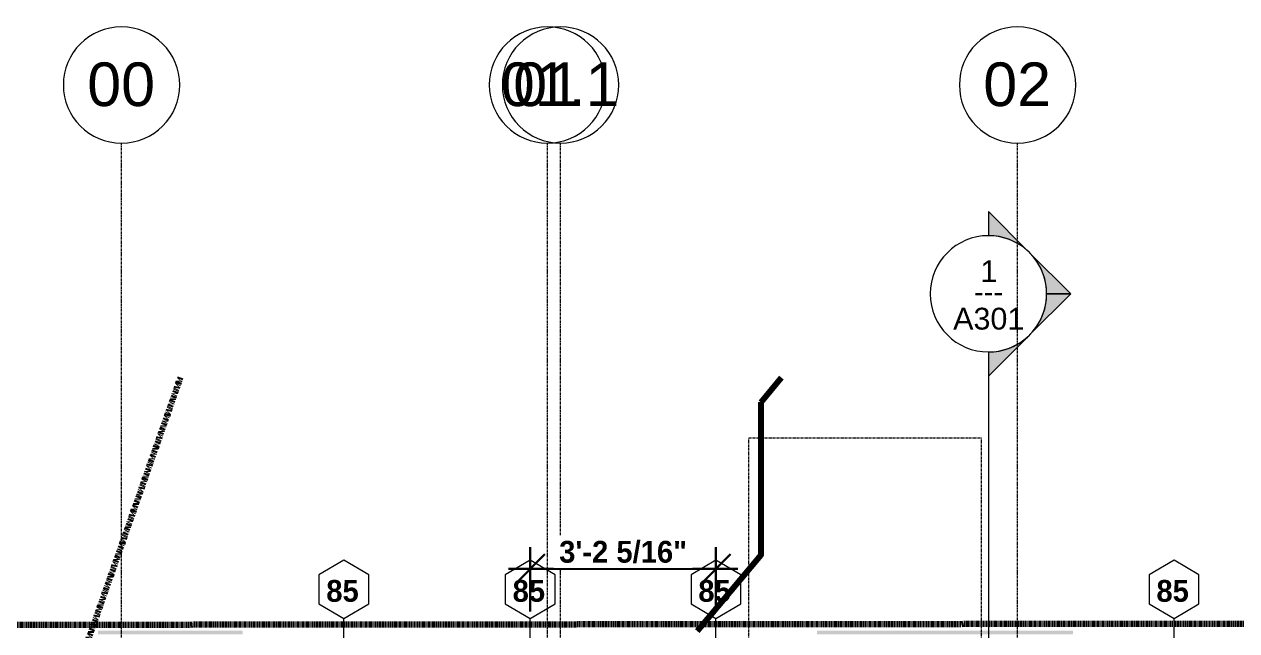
# Model space of a CAD drawing. Header units: inches. Extents: x -3304 to -1623, y 8184 to 9003.
# Drawn here: x -2732.5 to -2482.4, y 8878.1 to 9003.3 of the extents above; entities that cross this region are included whole.
import ezdxf

# ---------------------------------------------------------------- set-up
doc = ezdxf.new("R2010")
doc.units = ezdxf.units.IN
doc.header["$MEASUREMENT"] = 0
for name, pattern in [('Double Dash 3_8_', [1, 0.375, -0.125, 0.125, -0.125, 0.125, -0.125]), ('Grid Line 1_2_', [0.875, 0.5, -0.125, 0.125, -0.125]), ('Hidden 1_8_', [0.1875, 0.125, -0.0625])]:
    doc.linetypes.add(name, pattern=pattern)
for name, color, linetype, lineweight in [('A-ANNO-DIMS-1', 211, 'Continuous', 30), ('A-DETL-HDLN', 90, 'Hidden 1_8_', 9), ('A-GLAZ-IDEN', 152, 'Continuous', 9), ('A-WALL-PATT-1', 111, 'Continuous', 9), ('C-PROP-LINE', 91, 'Double Dash 3_8_', 158), ('C-TOPO-MAJR', 7, 'Continuous', 80), ('G-ANNO-SYMB', 111, 'Continuous', 9), ('S-GRID-1', 1, 'Grid Line 1_2_', 9), ('S-GRID-IDEN', 1, 'Continuous', 9)]:
    doc.layers.add(name, color=color, linetype=linetype, lineweight=lineweight)
doc.styles.add('Arial', font='arial.ttf', dxfattribs={"height": 9})
doc.styles.add('Arial_1', font='arial.ttf', dxfattribs={"height": 4.5})
doc.styles.add('Century Gothic_1', font='ufonts.com_century-gothic.ttf', dxfattribs={"height": 4.5})
doc.styles.add('Century Gothic_B', font='GOTHICB.TTF', dxfattribs={"height": 4.5})
doc.dimstyles.new('OD__1_16__Tol__', dxfattribs={"dimscale": 12, "dimtxt": 4.698757, "dimasz": 0.5, "dimexe": 0.375, "dimexo": 0.25, "dimgap": 0.0625, "dimtad": 1, "dimdec": 4, "dimrnd": 0.0625, "dimzin": 3, "dimdsep": 46, "dimlunit": 4, "dimtxsty": 'Century Gothic_B', "dimblk1": 'OBLIQUE', "dimblk2": 'OBLIQUE', "dimsah": 1, "dimcen": 0.09, "dimdle": 0.375, "dimazin": 0, "dimtfac": 1, "dimtdec": 4, "dimtix": 1, "dimtmove": 0, "dimatfit": 3, "dimfxl": 1, "dimtvp": 1, "dimtfill": 1, "dimfrac": 2, "dimtolj": 1, "dimtzin": 0, "dimlwd": 30, "dimlwe": 30, "dimarcsym": 2})

# ---------------------------------------------------------------- blocks, each defined once
blk = doc.blocks.new('Family - ___-1399760-FLOOR PLAN - 2ND FLOOR')
at = {"layer": 'C-PROP-LINE'}
blk.add_line((8878.94, 3146.21), (8879.93, 2001.26), dxfattribs=at)
blk = doc.blocks.new('Family - ___-1403477-FLOOR PLAN - 2ND FLOOR')
at = {"layer": 'C-PROP-LINE'}
blk.add_line((8930.36, 2700.29), (8775.52, 2754.7), dxfattribs=at)
blk = doc.blocks.new('Grid - Grid Head - Circle-50561-FLOOR PLAN - 2ND FLOOR')
at = {"layer": 'S-GRID-IDEN'}
for start, end in [(360, 180), (180, 360)]:
    blk.add_arc((0, 0), 0.25, start, end, dxfattribs=at)
blk = doc.blocks.new('Section - Section Head - Filled-22785-FLOOR PLAN - 2ND FLOOR')
at = {"layer": 'G-ANNO-SYMB'}
h = blk.add_hatch(color=256, dxfattribs=at)
edge = h.paths.add_edge_path(flags=0)
edge.add_line((-0.4268, 0.1768), (-0.25, 0.3536))
edge.add_line((-0.25, 0.3536), (-0.25, 0.25))
edge.add_arc((-0.25, 0), 0.25, 90, 135)
h = blk.add_hatch(color=256, dxfattribs=at)
edge = h.paths.add_edge_path(flags=0)
edge.add_arc((-0.25, 0), 0.25, 45, 90)
edge.add_line((-0.25, 0.25), (-0.25, 0.3536))
edge.add_line((-0.25, 0.3536), (-0.0732, 0.1768))
h = blk.add_hatch(color=256, dxfattribs=at)
edge = h.paths.add_edge_path(flags=0)
edge.add_arc((-0.25, 0), 0.2503, 137.9216, 180)
edge.add_line((-0.5003, 0), (-0.6036, 0))
edge.add_line((-0.6036, 0), (-0.4358, 0.1678))
h = blk.add_hatch(color=256, dxfattribs=at)
edge = h.paths.add_edge_path(flags=0)
edge.add_line((-0.0642, 0.1678), (0.1036, 0))
edge.add_line((0.1036, 0), (0.0003, 0))
edge.add_arc((-0.25, 0), 0.2503, 0, 42.0784)
for p, q in [((-0.25, 0.3536), (-0.4268, 0.1768)), ((-0.25, 0.25), (-0.25, 0.3536)), ((-0.0732, 0.1768), (-0.25, 0.3536)), ((-0.25, 0.3536), (-0.25, 0.25)), ((-0.4358, 0.1678), (-0.6036, 0)), ((0.1036, 0), (-0.0642, 0.1678)), ((-0.6036, 0), (-0.5003, 0)), ((0.0003, 0), (0.1036, 0))]:
    blk.add_line(p, q, dxfattribs=at)
for centre, radius, start, end in [((-0.2503, 0), 0.25, 360, 180), ((-0.25, 0), 0.25, 90, 135), ((-0.25, 0), 0.25, 45, 90), ((-0.25, 0), 0.2503, 137.9216, 180), ((-0.25, 0), 0.2503, 0, 42.0784), ((-0.2503, 0), 0.25, 180, 360)]:
    blk.add_arc(centre, radius, start, end, dxfattribs=at)
blk = doc.blocks.new('_Oblique')
at = {"color": 0, "linetype": 'ByBlock', "lineweight": -2}
blk.add_line((-0.5, -0.5), (0.5, 0.5), dxfattribs=at)
blk = doc.blocks.new('DIMBLOCK12-FLOOR PLAN - 2ND FLOOR')
at = {"layer": 'A-ANNO-DIMS-1', "color": 0, "lineweight": 30, "transparency": 16777216}
for p, q in [((-2628.15, 8882.07), (-2628.15, 8895.35)), ((-2589.84, 8882.07), (-2589.84, 8895.35)), ((-2585.34, 8890.85), (-2632.65, 8890.85))]:
    blk.add_line(p, q, dxfattribs=at)
at = {"layer": 'Defpoints', "color": 0, "transparency": 16777216}
for p in [(-2628.15, 8890.85), (-2628.15, 8879.07), (-2589.84, 8879.07)]:
    blk.add_point(p, dxfattribs=at)
at = {"layer": 'A-ANNO-DIMS-1', "color": 0, "lineweight": 30, "transparency": 16777216, "xscale": 5.999999999999999, "yscale": 5.999999999999999, "zscale": 5.999999999999999, "rotation": 180}
blk.add_blockref('_Oblique', (-2628.15, 8890.85), dxfattribs=at)
at = {"layer": 'A-ANNO-DIMS-1', "color": 0, "lineweight": 30, "transparency": 16777216, "xscale": 5.999999999999999, "yscale": 5.999999999999999, "zscale": 5.999999999999999}
blk.add_blockref('_Oblique', (-2589.84, 8890.85), dxfattribs=at)
at = {"layer": 'A-ANNO-DIMS-1', "color": 0, "transparency": 16777216, "insert": (-2608.99, 8894.31), "char_height": 4.5, "attachment_point": 5, "style": 'Century Gothic_B', "bg_fill": 3, "box_fill_scale": 1.25, "bg_fill_color": 256, "bg_fill_true_color": 13158600, "bg_fill_transparency": 0}
blk.add_mtext('\\A1;3\'-2 5/16"', dxfattribs=at)
blk = doc.blocks.new('Window Tag - ONE-1713238-FLOOR PLAN - 2ND FLOOR')
at = {"layer": 'A-GLAZ-IDEN'}
for p, q in [((0, 0.125), (-0.1071, 0.0619)), ((0.107, 0.062), (0, 0.125)), ((-0.1071, 0.0619), (-0.1071, -0.0619)), ((0.107, -0.0624), (0.107, 0.062)), ((-0.1071, -0.0619), (0, -0.125)), ((0, -0.125), (0.107, -0.0624))]:
    blk.add_line(p, q, dxfattribs=at)

msp = doc.modelspace()

# ---------------------------------------------------------------- hatches: boundary and pattern name
at = {"layer": 'A-WALL-PATT-1'}
h = msp.add_hatch(dxfattribs=at)
h.set_pattern_fill('FP_1', color=256, style=0, pattern_type=2)
h.set_pattern_definition([(216.87, (6098.515, 6103.313), (23.98977143, 15.99364286), [3.998, -35.986]), (206.565, (6103.313, 6100.914), (-7.9970807, -7.9966192), [8.941, -8.941]), (198.435, (6103.313, 6096.915), (-15.9938446, -7.99709826), [5.058, -20.23])])
h.paths.add_polyline_path([(-2034.30359, 8877.31938), (-2017.08668, 8877.31938), (-2017.08668, 8878.06938), (-2717.33668, 8878.06938), (-2717.33668, 8877.31938), (-2687.46168, 8877.31938), (-2687.46168, 8878.06888), (-2568.96168, 8878.06888), (-2568.96168, 8877.31938), (-2516.21168, 8877.31938), (-2516.21168, 8878.06888), (-2474.46168, 8878.06888), (-2474.46168, 8877.31938), (-2316.96168, 8877.31938), (-2316.96168, 8878.06888), (-2275.21168, 8878.06888), (-2275.21168, 8877.31938), (-2042.33661, 8877.31938)], flags=0)

# ---------------------------------------------------------------- linework, layer by layer
at = {"layer": 'A-DETL-HDLN'}
for p, q in [((-2583.08668, 8869.81938), (-2583.08668, 8917.81938)), ((-2535.08668, 8917.81938), (-2583.08668, 8917.81938)), ((-2535.08668, 8842.81938), (-2535.08668, 8917.81938))]:
    msp.add_line(p, q, dxfattribs=at)
at = {"layer": 'A-GLAZ-IDEN'}
for p, q in [((-2666.58668, 8873.94438), (-2666.58668, 8880.62304)), ((-2495.33668, 8873.94438), (-2495.33668, 8880.62304))]:
    msp.add_line(p, q, dxfattribs=at)
at = {"layer": 'C-TOPO-MAJR'}
msp.add_line((-2580.50834, 8925.22489), (-2576.30788, 8930.35651), dxfattribs=at)
at = {"layer": 'C-TOPO-MAJR', "flags": 128}
msp.add_lwpolyline([(-2593.64487, 8878.06938), (-2580.50834, 8893.72489), (-2580.50834, 8925.22487)], dxfattribs=at)
at = {"layer": 'G-ANNO-SYMB'}
msp.add_line((-2533.61793, 8935.60058), (-2533.61793, 8212.51398), dxfattribs=at)
at = {"layer": 'S-GRID-1'}
for p, q in [((-2712.46168, 8289.59722), (-2712.46168, 8978.71797)), ((-2624.58668, 8289.59722), (-2624.58668, 8978.71797)), ((-2621.89918, 8289.59722), (-2621.89918, 8978.71797)), ((-2527.61793, 8289.59722), (-2527.61793, 8978.71797))]:
    msp.add_line(p, q, dxfattribs=at)

# ---------------------------------------------------------------- block references
at = {"layer": 'A-GLAZ-IDEN', "xscale": 47.99999999999997, "yscale": 47.99999999999997, "zscale": 47.99999999999997}
for p in [(-2666.58362, 8886.62304), (-2495.33362, 8886.62304)]:
    msp.add_blockref('Window Tag - ONE-1713238-FLOOR PLAN - 2ND FLOOR', p, dxfattribs=at)
at = {"layer": 'C-PROP-LINE', "rotation": 89.9999999999999}
for name in ['Family - ___-1403477-FLOOR PLAN - 2ND FLOOR', 'Family - ___-1399760-FLOOR PLAN - 2ND FLOOR']:
    msp.add_blockref(name, (0, 0), dxfattribs=at)
at = {"layer": 'G-ANNO-SYMB', "xscale": 47.99999999999997, "yscale": 47.99999999999997, "zscale": 47.99999999999997, "rotation": 269.9999999999995}
msp.add_blockref('Section - Section Head - Filled-22785-FLOOR PLAN - 2ND FLOOR', (-2533.61793, 8935.60058), dxfattribs=at)
at = {"layer": 'S-GRID-IDEN', "xscale": 47.99999999999997, "yscale": 47.99999999999997, "zscale": 47.99999999999997}
for p in [(-2712.46168, 8990.71797), (-2624.58668, 8990.71797), (-2621.89918, 8990.71797), (-2527.61793, 8990.71797)]:
    msp.add_blockref('Grid - Grid Head - Circle-50561-FLOOR PLAN - 2ND FLOOR', p, dxfattribs=at)

# ---------------------------------------------------------------- texts
at = {"layer": 'A-GLAZ-IDEN', "char_height": 4.5, "width": 8.787, "attachment_point": 1, "style": 'Century Gothic_B'}
for insert in [(-2670.22101, 8888.54866), (-2498.97101, 8888.54866)]:
    msp.add_mtext('85', dxfattribs=dict(at, insert=insert))
at = {"layer": 'G-ANNO-SYMB', "char_height": 4.5, "attachment_point": 1}
for s, insert, width, style in [('1', (-2535.27842, 8954.5549), 4.242, 'Arial_1'), ('---', (-2536.60408, 8950.30155), 7.7265, 'Century Gothic_1'), ('A301', (-2540.90047, 8944.73677), 17.877, 'Arial_1')]:
    msp.add_mtext(s, dxfattribs=dict(at, insert=insert, width=width, style=style))
at = {"layer": 'S-GRID-IDEN', "char_height": 9, "attachment_point": 1, "style": 'Arial'}
for s, insert, width in [('00', (-2719.53171, 8995.36194), 16.968), ('01.1', (-2634.2133, 8995.36194), 29.694), ('01', (-2631.65671, 8995.36194), 16.968), ('02', (-2534.68796, 8995.36194), 16.968)]:
    msp.add_mtext(s, dxfattribs=dict(at, insert=insert, width=width))

# ---------------------------------------------------------------- next in the draw order: dimensions: what is measured, and where the dimension line sits
at = {"layer": 'A-ANNO-DIMS-1'}
dim = msp.add_linear_dim(base=(-2628.14918, 8890.84635), p1=(-2589.83668, 8879.06938), p2=(-2628.14918, 8879.06938), dimstyle='OD__1_16__Tol__', override={"dimpost": '<>', "dimfxl": 38.3125}, dxfattribs=at)
dim.commit()
dim.dimension.update_dxf_attribs({"geometry": 'DIMBLOCK12-FLOOR PLAN - 2ND FLOOR', "text_midpoint": (-2608.99293, 8894.31134)})

# ---------------------------------------------------------------- next in the draw order: linework, layer by layer
at = {"layer": 'A-GLAZ-IDEN'}
for p, q in [((-2628.14918, 8873.94438), (-2628.14918, 8880.62304)), ((-2589.83668, 8873.94438), (-2589.83668, 8880.62304))]:
    msp.add_line(p, q, dxfattribs=at)

# ---------------------------------------------------------------- next in the draw order: block references
at = {"layer": 'A-GLAZ-IDEN', "xscale": 47.99999999999997, "yscale": 47.99999999999997, "zscale": 47.99999999999997}
for p in [(-2628.14612, 8886.62304), (-2589.83362, 8886.62304)]:
    msp.add_blockref('Window Tag - ONE-1713238-FLOOR PLAN - 2ND FLOOR', p, dxfattribs=at)

# ---------------------------------------------------------------- next in the draw order: texts
at = {"layer": 'A-GLAZ-IDEN', "char_height": 4.5, "width": 8.787, "attachment_point": 1, "style": 'Century Gothic_B'}
for insert in [(-2631.78351, 8888.54866), (-2593.47101, 8888.54866)]:
    msp.add_mtext('85', dxfattribs=dict(at, insert=insert))

doc.saveas('drawing.dxf')
